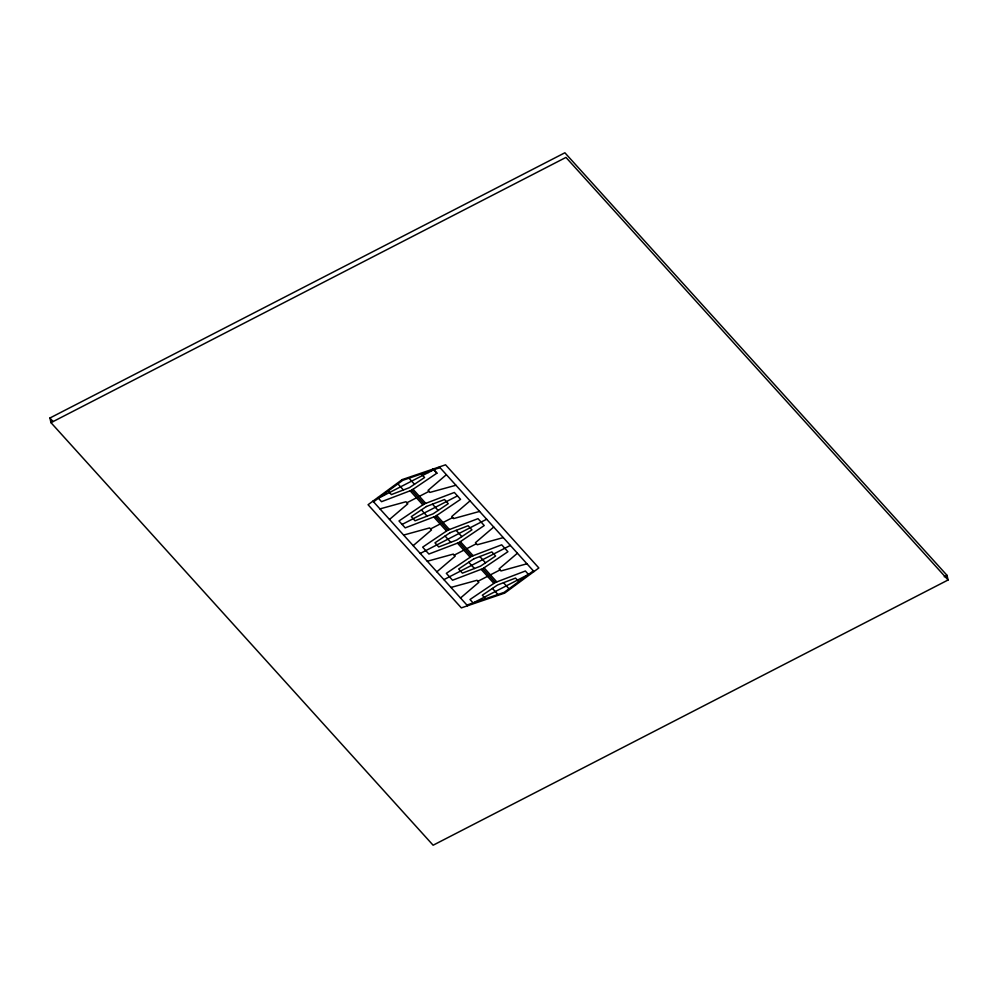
<?xml version="1.0" encoding="UTF-8"?>
<svg xmlns="http://www.w3.org/2000/svg" width="998" height="998" viewBox="0 0 998 998"><rect width="100%" height="100%" fill="white"/><g stroke="black" fill="none" stroke-linecap="round" stroke-linejoin="round"><path stroke-width="1.5" d="M389.507 519.459L407.808 503.803L405.936 501.745L379.951 508.893M446.38 474.686L428.08 490.342L429.951 492.401L455.924 485.253M413.184 545.644L431.485 529.988L429.614 527.917L403.629 535.078M470.058 500.859L451.757 516.515L453.616 518.586L479.601 511.425M436.862 571.817L455.15 556.173L453.292 554.102L427.306 561.263M493.723 527.044L475.435 542.7L477.294 544.758L503.279 537.61M460.527 598.002L478.828 582.345L476.969 580.287L450.984 587.435M517.401 553.229L499.1 568.872L500.971 570.943L526.956 563.783M373.551 501.819L402.78 480.312L439.981 467.613M533.356 570.856L504.127 592.375L466.927 605.075M377.805 497.553L381.535 501.682L411.712 490.18L436.899 473.177L433.07 469.06L436.899 473.177M424.175 503.965L398.988 520.968L405.213 527.867L435.39 516.365L460.565 499.349L454.339 492.463L424.175 503.965L411.712 490.18M447.853 530.138L422.665 547.154L428.891 554.04L459.068 542.538L484.242 525.534L478.017 518.648L447.853 530.138L435.39 516.365M471.518 556.323L446.343 573.339L452.568 580.225L482.733 568.723L507.92 551.707L501.695 544.821L471.518 556.323L459.068 542.538M495.195 582.508L470.008 599.511L473.127 602.954L528.478 574.449L525.372 571.006L495.195 582.508L482.733 568.723M49.9 418.025L564.88 152.781L947.015 575.335L948.1 579.975L433.12 845.219L50.985 422.665L49.9 418.025L53.031 421.493M50.985 422.665L565.966 157.41L948.1 579.975M378.429 498.239L433.781 469.721M406.872 502.78L416.478 497.827M419.397 496.318L429.015 491.365M402.107 524.424L457.458 495.906M430.55 528.952L440.155 524M443.075 522.503L452.693 517.55M420.245 553.453L486.662 519.234M454.227 555.138L463.833 550.185M466.752 548.688L476.358 543.735M443.923 579.626L510.34 545.419M477.892 581.31L487.511 576.357M490.43 574.86L500.035 569.908M944.245 576.757L947.015 575.335M439.357 466.927L533.98 571.555M427.581 471.842L428.242 472.578M421.381 473.963L424.574 477.493L409.43 487.66L391.366 494.596L388.172 491.066M518.735 581.622L515.542 578.079L497.478 585.028L482.333 595.195L485.527 598.725M408.98 478.192L414.482 484.267M432.471 504.177L438.147 510.452M456.148 530.35L461.825 536.625M479.826 556.535L485.502 562.81M503.503 582.707L509.005 588.795M413.035 489.282L425.759 503.354M436.712 515.467L449.437 529.539M460.39 541.652L473.114 555.711M484.067 567.825L496.792 581.896M410.116 490.791L422.84 504.863M433.793 516.964L446.518 531.036M457.471 543.149L470.195 557.221M481.148 569.334L493.873 583.393M397.915 483.893L403.404 489.968M421.406 509.878L427.082 516.153M445.083 536.051L450.759 542.338M468.761 562.236L474.437 568.511M492.438 588.421L497.927 594.496M383.294 494.646L383.956 495.382M372.928 501.133L467.551 605.761M402.157 479.614L368.062 504.726L461.35 607.882L504.751 593.062L538.845 567.962L445.557 464.806L402.157 479.614M426.458 506.485L411.301 516.652L415.043 520.781L433.107 513.833L448.252 503.678L444.522 499.536L426.458 506.485M450.135 532.67L434.978 542.825L438.721 546.966L456.772 540.018L471.929 529.851L468.187 525.721L450.135 532.67M473.813 558.843L458.656 569.01L462.398 573.139L480.45 566.203L495.607 556.036L491.864 551.906L473.813 558.843"/></g></svg>
